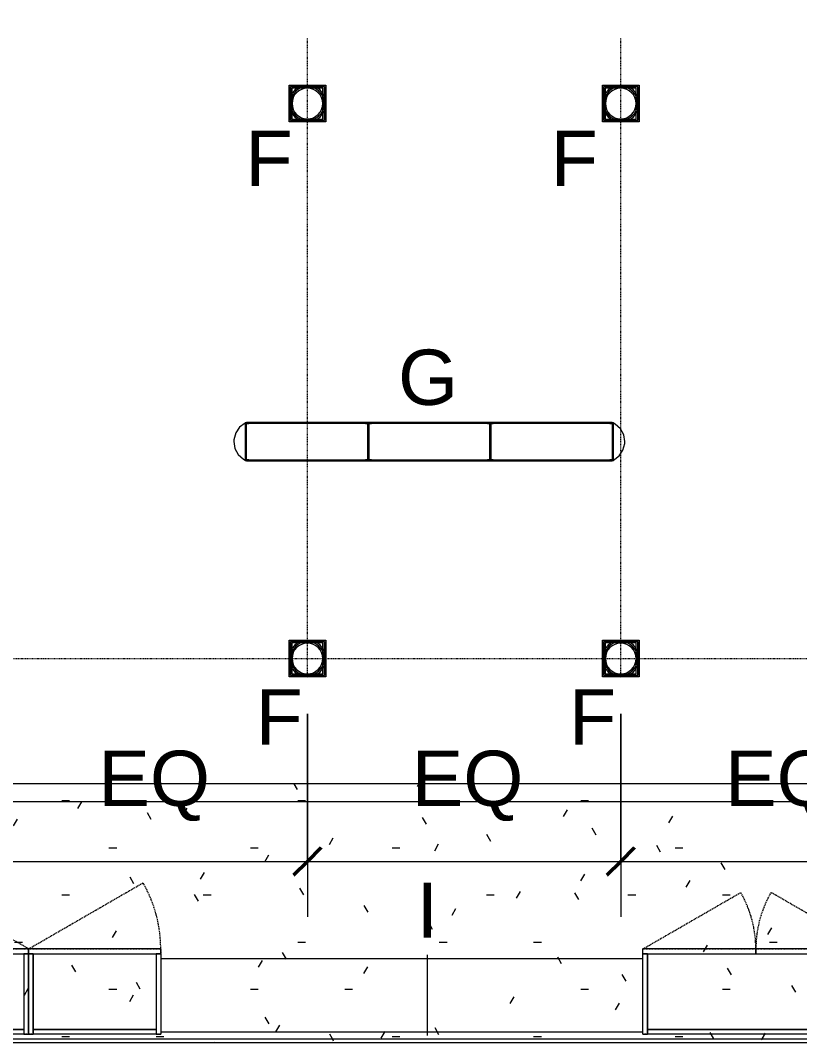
# Model space of a CAD drawing. Header units: inches. Extents: x 6664 to 8223, y 209 to 1287.
# Drawn here: x 7496.7 to 7623.5, y 621.1 to 787.5 of the extents above; entities that cross this region are included whole.
import ezdxf

# ---------------------------------------------------------------- set-up
doc = ezdxf.new("R2010")
doc.units = ezdxf.units.IN
doc.header["$MEASUREMENT"] = 0
for name, pattern in [('Dash', [0.25, 0.125, -0.125]), ('Dash 1_16_', [0.125, 0.0625, -0.0625]), ('Hidden', [0.28125, 0.1875, -0.09375])]:
    doc.linetypes.add(name, pattern=pattern)
for name, color, linetype, lineweight in [('A-ANNO-DIMS', 211, 'Continuous', 9), ('A-ANNO-DIMS-96', 211, 'Continuous', 9), ('A-CLNG', 13, 'Continuous', 13), ('A-DETL', 90, 'Continuous', 13), ('A-DETL-GENF', 92, 'Continuous', 9), ('A-DETL-THIN', 151, 'Continuous', 9), ('A-WALL', 113, 'Continuous', 13), ('A-WALL-PATT', 111, 'Continuous', 13), ('E-LITE-EQPM', 33, 'Continuous', 9), ('E-LITE-EQPM-IDEN', 33, 'Continuous', 9), ('I-WALL', 2, 'Continuous', 9), ('Q-CASE', 31, 'Continuous', 9), ('Q-CASE-HDLN', 31, 'Dash', 9)]:
    doc.layers.add(name, color=color, linetype=linetype, lineweight=lineweight)
doc.styles.add('Arial', font='arial.ttf', dxfattribs={"height": 9})
doc.styles.add('Swis721 Lt BT', font='swissl.ttf', dxfattribs={"height": 9})
doc.dimstyles.new('OTJ_-_3_32__Linear__1__Tolerance', dxfattribs={"dimscale": 12, "dimtxt": 9.497835, "dimasz": 0.375, "dimexe": 0.75, "dimexo": 0.5, "dimgap": 0.5, "dimtad": 1, "dimdec": 0, "dimzin": 3, "dimdsep": 46, "dimlunit": 4, "dimtxsty": 'Swis721 Lt BT', "dimblk1": 'OBLIQUE', "dimblk2": 'OBLIQUE', "dimsah": 1, "dimcen": 0.09, "dimdle": 0.75, "dimazin": 0, "dimtfac": 1, "dimtdec": 4, "dimtix": 1, "dimtmove": 0, "dimatfit": 3, "dimfxl": 1, "dimtvp": 1, "dimfrac": 2, "dimtolj": 1, "dimtzin": 0, "dimarcsym": 2})
pattern_1 = [(0, (0, 0), (30.72, 7.68), [1.267, -21.773, 1.267, -21.773, -122.88]), (0, (0, 0), (30.72, 7.68), [-46.08, 1.267, -44.813, 1.267, -21.773, -53.76]), (0, (0, 0), (30.72, 7.68), [-115.2, 1.267, -14.093, 1.267, -37.133]), (120, (11.52, 3.84), (-22.011075, 22.7643004), [1.267, -21.773, 1.267, -21.773, -122.88]), (120, (11.52, 3.84), (-22.011075, 22.7643004), [-46.08, 1.267, -44.813, 1.267, -21.773, -53.76]), (120, (11.52, 3.84), (-22.011075, 22.7643004), [-115.2, 1.267, -14.093, 1.267, -37.133]), (240, (15.36, 19.2), (-8.708925, -30.4443004), [1.267, -21.773, 1.267, -21.773, -122.88]), (240, (15.36, 19.2), (-8.708925, -30.4443004), [-46.08, 1.267, -44.813, 1.267, -21.773, -53.76]), (240, (15.36, 19.2), (-8.708925, -30.4443004), [-115.2, 1.267, -14.093, 1.267, -37.133])]

# ---------------------------------------------------------------- blocks, each defined once
blk = doc.blocks.new('OPEN SHELF2 - OPEN SHELF-7792715-11th FLOOR RCP')
at = {"layer": 'Q-CASE'}
for p, q in [((7500.43, 678.18), (7578.93, 678.18)), ((7578.93, 666.18), (7500.43, 666.18))]:
    blk.add_line(p, q, dxfattribs=at)
blk = doc.blocks.new('CW Cupbd Ohead1 - 37_h x 13 7_8_d - 2 Doors - 1 Shelf-8392833-11th FLOOR RCP')
at = {"layer": 'Q-CASE'}
for p, q in [((2.75, -2.36), (2, -2.36)), ((2, -15.45), (2, -2.36)), ((2.75, -15.45), (2.75, -2.36)), ((2.75, -3.11), (2.75, -2.36)), ((2.75, -2.36), (35.25, -2.36)), ((35.25, -3.11), (2.75, -3.11)), ((2.75, -15.45), (2.75, -3.11)), ((2.75, -3.11), (35.25, -3.11)), ((36, -2.36), (35.25, -2.36)), ((35.25, -15.45), (35.25, -2.36)), ((35.25, -2.36), (35.25, -3.11)), ((35.25, -3.11), (35.25, -15.45)), ((36, -2.36), (36, -15.45)), ((19, -15.45), (2, -15.45)), ((2, -16.24), (2, -15.45)), ((2, -15.45), (2.75, -15.45)), ((2, -16.24), (19, -16.24)), ((35.25, -15.45), (2.75, -15.45)), ((19, -16.24), (19, -15.45)), ((36, -15.45), (19, -15.45)), ((19, -15.45), (19, -16.24)), ((19, -16.24), (36, -16.24)), ((35.25, -15.45), (36, -15.45)), ((36, -15.45), (36, -16.24))]:
    blk.add_line(p, q, dxfattribs=at)
at = {"layer": 'Q-CASE', "linetype": 'Hidden'}
for p, q in [((2, -16.24), (16.72, -24.74)), ((36, -16.24), (21.27, -24.74))]:
    blk.add_line(p, q, dxfattribs=at)
for centre, start, end in [((2, -16.24), 330, 0.5), ((36, -16.24), 179.5, 210)]:
    blk.add_arc(centre, 17, start, end, dxfattribs=at)
at = {"layer": 'Q-CASE-HDLN'}
for p, q in [((2, -16.24), (2, -2.36)), ((2, -2.36), (36, -2.36)), ((36, -2.36), (36, -16.24)), ((36, -16.24), (2, -16.24))]:
    blk.add_line(p, q, dxfattribs=at)
blk = doc.blocks.new('CW Cupbd Ohead1 - 37_h x 13 7_8_d - 1 Door - 1 Shelf-8392856-11th FLOOR RCP')
at = {"layer": 'Q-CASE'}
for p, q in [((2.75, -2.36), (2, -2.36)), ((2, -15.45), (2, -2.36)), ((2.75, -15.45), (2.75, -2.36)), ((2.75, -3.11), (2.75, -2.36)), ((2.75, -2.36), (22.75, -2.36)), ((22.75, -3.11), (2.75, -3.11)), ((2.75, -15.45), (2.75, -3.11)), ((2.75, -3.11), (22.75, -3.11)), ((23.5, -2.36), (22.75, -2.36)), ((22.75, -15.45), (22.75, -2.36)), ((22.75, -2.36), (22.75, -3.11)), ((22.75, -3.11), (22.75, -15.45)), ((23.5, -2.36), (23.5, -15.45)), ((23.5, -15.45), (2, -15.45)), ((2, -15.45), (2, -16.24)), ((2, -15.45), (2.75, -15.45)), ((2, -16.24), (23.5, -16.24)), ((22.75, -15.45), (2.75, -15.45)), ((22.75, -15.45), (23.5, -15.45)), ((23.5, -15.45), (23.5, -16.24))]:
    blk.add_line(p, q, dxfattribs=at)
at = {"layer": 'Q-CASE', "linetype": 'Hidden'}
blk.add_line((23.5, -16.24), (4.88, -26.99), dxfattribs=at)
blk.add_arc((23.5, -16.24), 21.5, 179.5, 210, dxfattribs=at)
at = {"layer": 'Q-CASE-HDLN'}
for p, q in [((2, -16.24), (2, -2.36)), ((2, -2.36), (23.5, -2.36)), ((23.5, -2.36), (23.5, -16.24)), ((23.5, -16.24), (2, -16.24))]:
    blk.add_line(p, q, dxfattribs=at)
blk = doc.blocks.new('Roll and Hill Endless Straight Pendant - Roll and Hill Endless Straight Pendant-8511672-11th FLOOR RCP')
at = {"layer": 'E-LITE-EQPM', "color": 7}
for p, q in [((-30, 3.13), (-29.75, 3.13)), ((-30, 3.13), (-30, -3.13)), ((-30, 3), (30, 3)), ((-29.75, -3.12), (-29.75, 3.13)), ((29.75, 3.12), (-29.75, 3.12)), ((-29.65, 2.95), (-29.65, 3.12)), ((-29.65, 3.12), (-29.4, 3.12)), ((-29.4, 3.12), (-29.65, 3.12)), ((-29.65, 2.95), (-29.4, 2.95)), ((-29.4, 3.12), (-29.4, 2.95)), ((-10.4, 2.95), (-10.4, 3.12)), ((-10.4, 3.12), (-10.15, 3.12)), ((-10.15, 3.12), (-10.4, 3.12)), ((-10.4, 2.95), (-10.15, 2.95)), ((-10.15, 3.12), (-10.15, 2.95)), ((-10.04, 3.13), (-9.79, 3.13)), ((-10.04, 3.12), (-10.04, -3.12)), ((-9.79, -3.12), (-9.79, 3.12)), ((-9.69, 2.95), (-9.69, 3.12)), ((-9.69, 3.12), (-9.44, 3.12)), ((-9.44, 3.12), (-9.69, 3.12)), ((-9.69, 2.95), (-9.44, 2.95)), ((-9.44, 3.12), (-9.44, 2.95)), ((9.44, 2.95), (9.44, 3.12)), ((9.44, 3.12), (9.69, 3.12)), ((9.69, 3.12), (9.44, 3.12)), ((9.44, 2.95), (9.69, 2.95)), ((9.69, 3.12), (9.69, 2.95)), ((9.79, 3.13), (10.04, 3.13)), ((9.79, 3.12), (9.79, -3.12)), ((10.04, -3.12), (10.04, 3.12)), ((10.15, 2.95), (10.15, 3.12)), ((10.15, 3.12), (10.4, 3.12)), ((10.4, 3.12), (10.15, 3.12)), ((10.15, 2.95), (10.4, 2.95)), ((10.4, 3.12), (10.4, 2.95)), ((29.4, 2.95), (29.4, 3.12)), ((29.4, 3.12), (29.65, 3.12)), ((29.65, 3.12), (29.4, 3.12)), ((29.4, 2.95), (29.65, 2.95)), ((29.65, 3.12), (29.65, 2.95)), ((29.75, 3.13), (30, 3.13)), ((29.75, 3.13), (29.75, -3.12)), ((30, -3.13), (30, 3.13)), ((30, -3), (-30, -3)), ((-29.75, -3.13), (-30, -3.13)), ((-29.75, -3.1), (-29.75, -3.12)), ((-29.75, -3.12), (29.75, -3.12)), ((-29.65, -3.12), (-29.65, -2.95)), ((-29.4, -2.95), (-29.65, -2.95)), ((-29.65, -3.12), (-29.4, -3.12)), ((-29.4, -3.12), (-29.65, -3.12)), ((-29.4, -2.95), (-29.4, -3.12)), ((-10.4, -3.12), (-10.4, -2.95)), ((-10.15, -2.95), (-10.4, -2.95)), ((-10.4, -3.12), (-10.15, -3.12)), ((-10.15, -3.12), (-10.4, -3.12)), ((-10.15, -2.95), (-10.15, -3.12)), ((-9.79, -3.13), (-10.04, -3.13)), ((-9.69, -3.12), (-9.69, -2.95)), ((-9.44, -2.95), (-9.69, -2.95)), ((-9.69, -3.12), (-9.44, -3.12)), ((-9.44, -3.12), (-9.69, -3.12)), ((-9.44, -2.95), (-9.44, -3.12)), ((9.44, -3.12), (9.44, -2.95)), ((9.69, -2.95), (9.44, -2.95)), ((9.44, -3.12), (9.69, -3.12)), ((9.69, -3.12), (9.44, -3.12)), ((9.69, -2.95), (9.69, -3.12)), ((10.04, -3.13), (9.79, -3.13)), ((10.15, -3.12), (10.15, -2.95)), ((10.4, -2.95), (10.15, -2.95)), ((10.15, -3.12), (10.4, -3.12)), ((10.4, -3.12), (10.15, -3.12)), ((10.4, -2.95), (10.4, -3.12)), ((29.4, -3.12), (29.4, -2.95)), ((29.65, -2.95), (29.4, -2.95)), ((29.4, -3.12), (29.65, -3.12)), ((29.65, -3.12), (29.4, -3.12)), ((29.65, -2.95), (29.65, -3.12)), ((29.75, -3.12), (29.75, -3.1)), ((30, -3.13), (29.75, -3.13))]:
    blk.add_line(p, q, dxfattribs=at)
at = {"layer": 'E-LITE-EQPM', "color": 7, "flags": 128}
for points in [[(-30, 3), (-30.9, 2.33), (-31.52, 1.4), (-31.81, 0.31), (-31.82, 0)], [(31.82, 0), (31.64, 1.11), (31.1, 2.09), (30.27, 2.84), (30, 3)], [(-31.82, 0), (-31.64, -1.11), (-31.1, -2.09), (-30.27, -2.84), (-30, -3)], [(30, -3), (30.9, -2.33), (31.52, -1.4), (31.81, -0.31), (31.82, 0)]]:
    blk.add_lwpolyline(points, dxfattribs=at)
blk = doc.blocks.new('CW Cupbd Ohead1 - 37_h x 13 7_8_d - 2 Doors - 1 Shelf-8517996-11th FLOOR RCP')
at = {"layer": 'Q-CASE'}
for p, q in [((2.75, -2.36), (2, -2.36)), ((2, -15.45), (2, -2.36)), ((2.75, -15.45), (2.75, -2.36)), ((2.75, -3.11), (2.75, -2.36)), ((2.75, -2.36), (38, -2.36)), ((38, -3.11), (2.75, -3.11)), ((2.75, -15.45), (2.75, -3.11)), ((2.75, -3.11), (38, -3.11)), ((38.75, -2.36), (38, -2.36)), ((38, -15.45), (38, -2.36)), ((38, -2.36), (38, -3.11)), ((38, -3.11), (38, -15.45)), ((38.75, -2.36), (38.75, -15.45)), ((20.37, -15.45), (2, -15.45)), ((2, -16.24), (2, -15.45)), ((2, -15.45), (2.75, -15.45)), ((2, -16.24), (20.37, -16.24)), ((38, -15.45), (2.75, -15.45)), ((20.37, -16.24), (20.37, -15.45)), ((38.75, -15.45), (20.37, -15.45)), ((20.37, -15.45), (20.37, -16.24)), ((20.37, -16.24), (38.75, -16.24)), ((38, -15.45), (38.75, -15.45)), ((38.75, -15.45), (38.75, -16.24))]:
    blk.add_line(p, q, dxfattribs=at)
at = {"layer": 'Q-CASE', "linetype": 'Hidden'}
for p, q in [((2, -16.24), (17.91, -25.42)), ((38.75, -16.24), (22.83, -25.42))]:
    blk.add_line(p, q, dxfattribs=at)
for centre, start, end in [((2, -16.24), 330, 0.5), ((38.75, -16.24), 179.5, 210)]:
    blk.add_arc(centre, 18.37, start, end, dxfattribs=at)
at = {"layer": 'Q-CASE-HDLN'}
for p, q in [((2, -16.24), (2, -2.36)), ((2, -2.36), (38.75, -2.36)), ((38.75, -2.36), (38.75, -16.24)), ((38.75, -16.24), (2, -16.24))]:
    blk.add_line(p, q, dxfattribs=at)
blk = doc.blocks.new('L-SURFACE MOUNTED_ROUND CAN - SURFACE MOUNTED_ROUND CAN _STUDIO-8538039-11th FLOOR RCP')
at = {"layer": 'E-LITE-EQPM'}
for p, q in [((-2.99, -3), (-2.99, 3)), ((-2.99, 3), (3.01, 3)), ((-2.75, -2.75), (-2.75, 2.76)), ((-2.75, 2.76), (2.76, 2.76)), ((-2.74, 2.75), (-2.74, -2.75)), ((2.76, 2.75), (-2.74, 2.75)), ((-2.52, 2.53), (-2.52, -2.52)), ((2.53, 2.53), (-2.52, 2.53)), ((2.53, -2.52), (2.53, 2.53)), ((2.76, 2.76), (2.76, -2.75)), ((2.76, -2.75), (2.76, 2.75)), ((3.01, 3), (3.01, -3)), ((3.01, -3), (-2.99, -3)), ((2.76, -2.75), (-2.75, -2.75)), ((-2.74, -2.75), (2.76, -2.75)), ((-2.52, -2.52), (2.53, -2.52))]:
    blk.add_line(p, q, dxfattribs=at)
for radius, start, end in [(3, 0, 180), (2.75, 0, 180), (2.5, 0, 180), (3, 180, 360), (2.75, 180, 360), (2.5, 180, 360)]:
    blk.add_arc((0, 0), radius, start, end, dxfattribs=at)
blk = doc.blocks.new('DIMBLOCK18-11th FLOOR RCP')
at = {"layer": 'A-ANNO-DIMS-96'}
for p, q in [((7492.36, 674.62), (7492.36, 641.6)), ((7492.36, 650.6), (7492.36, 674.62)), ((7543.36, 674.62), (7543.36, 641.6)), ((7543.36, 650.6), (7543.36, 674.62)), ((7483.36, 650.6), (7543.36, 650.6))]:
    blk.add_line(p, q, dxfattribs=at)
at = {"layer": 'A-ANNO-DIMS-96', "lineweight": 50}
for p, q in [((7492.36, 650.6), (7494.61, 652.85)), ((7543.36, 650.6), (7545.61, 652.85)), ((7492.36, 650.6), (7490.11, 648.35)), ((7543.36, 650.6), (7541.11, 648.35))]:
    blk.add_line(p, q, dxfattribs=at)
at = {"layer": 'A-ANNO-DIMS-96', "color": 0, "insert": (7509.35, 668.62), "char_height": 9, "width": 20.443, "attachment_point": 1, "line_spacing_factor": 1.005062, "style": 'Swis721 Lt BT'}
blk.add_mtext('EQ', dxfattribs=at)
blk = doc.blocks.new('_Oblique')
at = {"color": 0, "linetype": 'ByBlock', "lineweight": -2}
blk.add_line((-0.5, -0.5), (0.5, 0.5), dxfattribs=at)
blk = doc.blocks.new('DIMBLOCK19-11th FLOOR RCP')
at = {"layer": 'A-ANNO-DIMS-96'}
for p, q in [((7543.36, 674.62), (7543.36, 641.6)), ((7543.36, 650.6), (7543.36, 674.62)), ((7594.36, 674.62), (7594.36, 641.6)), ((7594.36, 650.6), (7594.36, 674.62)), ((7543.36, 650.6), (7594.36, 650.6))]:
    blk.add_line(p, q, dxfattribs=at)
at = {"layer": 'A-ANNO-DIMS-96', "lineweight": 50}
for p, q in [((7543.36, 650.6), (7545.61, 652.85)), ((7594.36, 650.6), (7596.61, 652.85)), ((7543.36, 650.6), (7541.11, 648.35)), ((7594.36, 650.6), (7592.11, 648.35))]:
    blk.add_line(p, q, dxfattribs=at)
at = {"layer": 'A-ANNO-DIMS-96', "color": 0, "insert": (7560.35, 668.62), "char_height": 9, "width": 20.443, "attachment_point": 1, "line_spacing_factor": 1.005062, "style": 'Swis721 Lt BT'}
blk.add_mtext('EQ', dxfattribs=at)
blk = doc.blocks.new('DIMBLOCK20-11th FLOOR RCP')
at = {"layer": 'A-ANNO-DIMS-96'}
for p, q in [((7594.36, 674.62), (7594.36, 641.6)), ((7594.36, 650.6), (7594.36, 674.62)), ((7645.36, 674.62), (7645.36, 641.6)), ((7645.36, 650.6), (7645.36, 674.62)), ((7594.36, 650.6), (7654.36, 650.6))]:
    blk.add_line(p, q, dxfattribs=at)
at = {"layer": 'A-ANNO-DIMS-96', "lineweight": 50}
for p, q in [((7594.36, 650.6), (7596.61, 652.85)), ((7645.36, 650.6), (7647.61, 652.85)), ((7594.36, 650.6), (7592.11, 648.35)), ((7645.36, 650.6), (7643.11, 648.35))]:
    blk.add_line(p, q, dxfattribs=at)
at = {"layer": 'A-ANNO-DIMS-96', "color": 0, "insert": (7611.35, 668.62), "char_height": 9, "width": 20.443, "attachment_point": 1, "line_spacing_factor": 1.005062, "style": 'Swis721 Lt BT'}
blk.add_mtext('EQ', dxfattribs=at)

msp = doc.modelspace()

# ---------------------------------------------------------------- hatches: boundary and pattern name
at = {"layer": 'A-DETL-GENF'}
h = msp.add_hatch(dxfattribs=at)
h.set_pattern_fill('FP_1', style=0, pattern_type=2)
h.set_pattern_definition(pattern_1)
h.paths.add_polyline_path([(7433.99, 621.73), (7708.74, 621.73), (7708.74, 663.23), (7477.86, 663.23), (7477.86, 848.23), (7433.99, 848.23), (7433.99, 622.49)], flags=0)
at = {"layer": 'A-WALL-PATT', "lineweight": 9}
h = msp.add_hatch(dxfattribs=at)
h.set_pattern_fill('FP_1', color=256, style=0, pattern_type=2)
h.set_pattern_definition(pattern_1)
h.paths.add_polyline_path([(7543.24, 621.11), (7708.24, 621.11), (7708.24, 621.73), (7433.99, 621.73), (7433.99, 621.11), (7540.74, 621.11)], flags=0)

# ---------------------------------------------------------------- linework, layer by layer
at = {"layer": 'A-CLNG'}
msp.add_line((7474.99, 660.36), (7708.24, 660.36), dxfattribs=at)
at = {"layer": 'A-DETL', "linetype": 'Dash 1_16_'}
for p, q in [((7543.36, 680.62), (7543.36, 784.62)), ((7594.36, 680.62), (7594.36, 784.62)), ((7489.36, 683.62), (7694.36, 683.62))]:
    msp.add_line(p, q, dxfattribs=at)
at = {"layer": 'A-DETL-THIN'}
for p, q in [((7708.74, 663.23), (7477.86, 663.23)), ((7433.99, 621.73), (7708.74, 621.73))]:
    msp.add_line(p, q, dxfattribs=at)
at = {"layer": 'A-WALL'}
msp.add_line((7433.36, 621.11), (7708.86, 621.11), dxfattribs=at)
at = {"layer": 'E-LITE-EQPM-IDEN'}
msp.add_line((7562.91, 622.25), (7562.91, 635.39), dxfattribs=at)
at = {"layer": 'I-WALL'}
msp.add_line((7708.74, 663.23), (7477.86, 663.23), dxfattribs=at)
at = {"layer": 'I-WALL', "lineweight": 13}
msp.add_line((7433.99, 621.73), (7708.24, 621.73), dxfattribs=at)

# ---------------------------------------------------------------- block references
at = {"layer": 'E-LITE-EQPM'}
for p in [(7543.36, 773.95), (7594.36, 773.95), (7543.36, 683.62), (7594.36, 683.62)]:
    msp.add_blockref('L-SURFACE MOUNTED_ROUND CAN - SURFACE MOUNTED_ROUND CAN _STUDIO-8538039-11th FLOOR RCP', p, dxfattribs=at)
at = {"layer": 'E-LITE-EQPM', "color": 7}
msp.add_blockref('Roll and Hill Endless Straight Pendant - Roll and Hill Endless Straight Pendant-8511672-11th FLOOR RCP', (7563.21, 718.93), dxfattribs=at)
at = {"layer": 'Q-CASE', "rotation": 180}
for name, p in [('CW Cupbd Ohead1 - 37_h x 13 7_8_d - 1 Door - 1 Shelf-8392856-11th FLOOR RCP', (7521.49, 620.12)), ('CW Cupbd Ohead1 - 37_h x 13 7_8_d - 2 Doors - 1 Shelf-8517996-11th FLOOR RCP', (7636.73, 620.12)), ('CW Cupbd Ohead1 - 37_h x 13 7_8_d - 2 Doors - 1 Shelf-8392833-11th FLOOR RCP', (7499.98, 620.12))]:
    msp.add_blockref(name, p, dxfattribs=at)
at = {"layer": 'Q-CASE'}
msp.add_blockref('OPEN SHELF2 - OPEN SHELF-7792715-11th FLOOR RCP', (19.06, -43.4), dxfattribs=at)

# ---------------------------------------------------------------- texts
at = {"layer": 'E-LITE-EQPM-IDEN', "char_height": 9, "attachment_point": 1, "style": 'Arial'}
for s, insert, width in [('F', (7533.28, 769.52), 9.393), ('F', (7582.96, 769.52), 9.393), ('G', (7558.12, 733.9), 12.12), ('F', (7534.94, 678.62), 9.393), ('F', (7585.94, 678.62), 9.393), ('I', (7561.15, 647.16), 3.939)]:
    msp.add_mtext(s, dxfattribs=dict(at, insert=insert, width=width))

# ---------------------------------------------------------------- dimensions: what is measured, and where the dimension line sits
at = {"layer": 'A-ANNO-DIMS'}
for base, p1, p2, picture, middle in [((7543.36, 650.6), (7492.36, 680.62), (7543.36, 680.62), 'DIMBLOCK18-11th FLOOR RCP', (7517.86, 661.55)), ((7594.36, 650.6), (7543.36, 680.62), (7594.36, 680.62), 'DIMBLOCK19-11th FLOOR RCP', (7568.86, 661.55)), ((7645.36, 650.6), (7594.36, 680.62), (7645.36, 680.62), 'DIMBLOCK20-11th FLOOR RCP', (7619.86, 661.55))]:
    dim = msp.add_linear_dim(base=base, p1=p1, p2=p2, text='EQ', dimstyle='OTJ_-_3_32__Linear__1__Tolerance', override={"dimpost": '<>', "dimfxl": 51}, dxfattribs=at)
    dim.commit()
    dim.dimension.update_dxf_attribs({"geometry": picture, "text_midpoint": middle})

doc.saveas('drawing.dxf')
